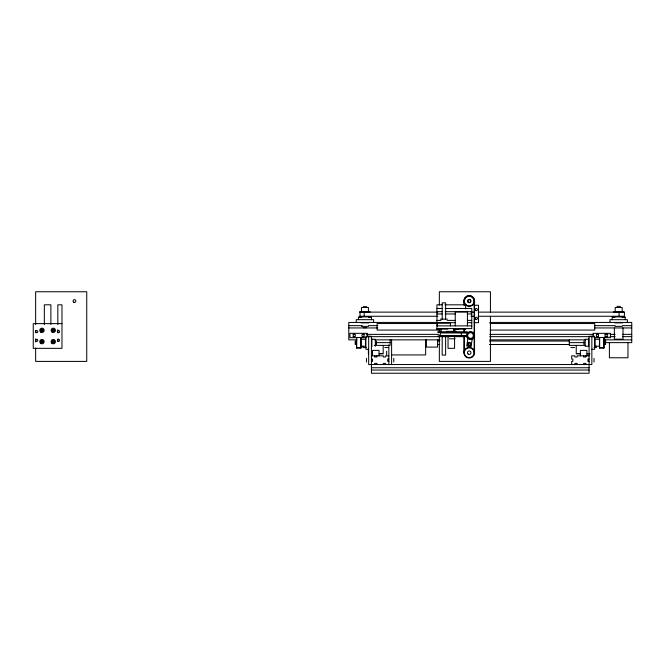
<?xml version="1.0" encoding="UTF-8"?>
<svg xmlns="http://www.w3.org/2000/svg" width="665" height="665" viewBox="0 0 665 665"><rect width="100%" height="100%" fill="white"/><g stroke="black" fill="none" stroke-linecap="round" stroke-linejoin="round"><path stroke-width="1" d="M467.936 338.028L466.764 345.983L471.069 346.615L472.241 338.668M442.075 304.811L436.947 304.811L436.947 329.541L441.053 329.541M444.902 304.811L465.675 304.811L465.675 308.934M474.17 305.26L478.517 305.26L478.517 322.675L474.17 322.675M616.954 306.374L620.42 306.374M363.223 306.648L366.689 306.648M436.947 308.469L442.067 308.469M445.143 308.469L471.768 308.469L471.768 328.601L436.947 328.601M436.947 311.677L442.067 311.677M445.143 311.677L471.768 311.677M359.632 311.91L370.272 311.91M613.371 311.91L624.011 311.91M359.632 312.126L437.736 312.126M470.903 312.126L474.012 312.126M478.152 312.126L624.41 312.126L624.41 316.266L478.152 316.266M436.947 313.971L442.067 313.971M445.143 313.971L455.384 313.971M467.678 313.971L471.768 313.971M359.615 316.266L437.736 316.266M470.903 316.266L474.012 316.266M359.615 316.482L370.297 316.482M613.354 316.482L624.028 316.482M358.751 317.504L361.527 317.504M368.634 317.504L371.161 317.504M612.49 317.504L614.817 317.504M622.041 317.504L624.892 317.504M440.43 319.158L447.387 319.158M436.947 320.389L441.045 320.389M447.188 320.389L455.384 320.389M467.678 320.389L471.768 320.389M436.888 322.442L348.793 322.442L348.793 339.857L357.08 339.857M489.756 322.442L631.75 322.442L631.75 342.625L605.632 342.625L605.632 339.857M436.947 322.675L455.384 322.675M467.678 322.675L471.768 322.675M361.037 322.882L368.875 322.882M614.776 322.882L622.606 322.882M437.204 323.531L377.088 323.531L377.088 330.064L440.313 330.064M490.063 323.531L594.751 323.531L594.751 330.064L490.063 330.064M61.978 323.622L33.25 323.622L33.25 348.344L61.978 348.344L61.978 304.811L57.838 304.811L57.838 324.503M348.793 325.651L362.267 325.651M368.485 325.651L377.811 325.651M594.435 325.651L615.167 325.651M622.423 325.651L631.75 325.651M436.947 325.883L471.768 325.883M361.477 326.365L368.435 326.365M615.208 326.365L622.174 326.365M363.223 327.704L366.689 327.704M348.793 327.945L377.811 327.945M594.435 327.945L631.75 327.945M439.997 329.042L447.828 329.042M458.493 329.042L464.153 329.042M454.386 329.541L458.709 329.541M463.621 329.541L465.675 329.541M446.373 331.37L454.943 331.37L454.943 328.601M437.819 331.785L450.006 331.785M455.234 331.785L467.42 331.785M448.301 331.976L456.14 331.976M450.479 332.043L453.962 332.043M448.434 332.409L456.14 332.409M437.819 332.475L450.006 332.475M455.234 332.475L467.42 332.475M466.855 332.982L440.321 332.982L440.321 335.592L466.855 335.592M352.94 334.362L355.01 334.362M362.267 334.362L364.337 334.362M366.415 334.362L438.967 334.362M489.756 334.362L593.404 334.362M596.513 334.362L598.583 334.362M604.801 334.362L607.91 334.362M609.988 334.362L615.167 334.362M622.423 334.362L631.75 334.362M437.819 335.958L450.006 335.958M450.263 335.892L467.42 335.958M448.301 336.332L456.14 336.332M352.94 336.648L355.01 336.648M362.267 336.648L364.337 336.648M366.415 336.648L450.006 336.656M455.234 336.656L467.42 336.656M489.756 336.648L593.404 336.648M596.513 336.648L598.583 336.648M604.801 336.648L607.91 336.648M609.988 336.648L615.167 336.648M622.423 336.648L631.75 336.648M356.714 337.463L360.854 337.463L360.854 348.094L356.714 348.078L356.714 337.438M603.803 337.463L599.664 337.463L599.664 348.094L603.803 348.078L603.803 337.438M357.097 337.679L349.931 337.679L349.931 333.331L367.346 333.331L367.346 336.806M361.195 337.679L366.315 337.679M594.153 337.679L599.273 337.679M603.371 337.679L610.537 337.679L610.537 333.331L593.122 333.331L593.122 336.806M449.39 338.793L455.043 338.793M361.07 339.291L365.467 339.291M371.868 339.291L375.343 339.291L375.343 346.257M588.65 339.291L585.167 339.291L585.167 346.257L588.65 346.257M595.05 339.291L599.448 339.291M374.703 339.857L440.006 339.857M489.756 339.857L585.699 339.857M603.762 339.857L631.75 339.857M437.612 341.037L439.681 341.037M489.432 341.037L569.232 341.037M603.438 341.037L605.507 341.037L605.507 344.503L603.438 344.503M375.783 342.625L390.147 342.625M569.282 342.625L584.676 342.625M437.612 344.503L439.681 344.503M489.432 344.503L569.232 344.503M374.304 345.384L390.147 345.384L390.147 339.857M585.699 345.384L569.282 345.384L569.282 339.857M361.07 346.257L365.467 346.257M595.05 346.257L599.448 346.257M366.207 347.562L363.048 347.562L363.048 346.108M384.819 347.562L388.518 347.562M570.911 347.562L574.618 347.562M594.053 347.562L596.38 347.562L596.38 346.108M356.714 347.654L360.854 347.654M599.664 347.654L603.803 347.654M368.668 349.3L365.9 349.3L365.9 336.241L371.427 336.241L371.427 373.248L589.09 373.248L589.09 336.241L594.618 336.241L594.618 349.3L591.85 349.3M380.363 353.506L382.525 353.506M576.904 353.506L579.065 353.506M588.226 353.506L589.464 353.506M379.05 353.871L383.181 353.871L383.181 345.384M580.379 353.871L576.247 353.871L576.247 345.384M586.912 353.871L590.013 353.871M391.602 354.935L425.658 354.935L425.658 339.732M371.427 355.833L383.339 355.833L383.339 356.98L385.634 356.98L385.634 355.833L388.842 355.833M589.09 355.833L577.17 355.833L577.17 356.98L574.884 356.98L574.884 355.833L571.676 355.833L571.676 359.042L572.823 359.042L572.823 361.328L571.676 361.328L571.676 364.536M371.427 359.042L372.575 359.042L372.575 361.328L371.427 361.328M388.842 359.042L387.695 359.042L387.695 361.328L388.842 361.328M589.09 359.042L587.943 359.042L587.943 361.328L589.09 361.328M371.427 367.745L589.09 367.745M371.427 370.039L589.09 370.039M627.976 342.625L627.976 357.77L609.406 357.77L609.406 342.625M627.394 322.442L627.394 319.682L609.988 319.682L609.988 322.442M625.216 319.682L625.216 316.914L612.157 316.914L612.157 319.682M623.005 327.87L623.005 339.192L614.377 339.192L614.377 327.87M622.174 311.91L622.174 307.513L615.208 307.513L615.208 311.91M619.09 312.126L619.09 316.266M604.975 341.037L604.975 344.503M604.019 337.438L604.019 348.111M599.448 337.454L599.448 348.094M595.05 338.859L595.05 346.689M594.028 358.335L594.028 362.034M591.85 336.241L591.85 364.536L368.668 364.536L368.668 336.241M588.65 338.859L588.65 346.689M586.912 355.833L586.912 350.389L580.379 350.389L580.379 355.833M585.882 355.833L585.882 356.98L583.587 356.98L583.587 355.833M585.882 364.536L585.882 363.398L583.587 363.398L583.587 364.536M583.928 341.037L583.928 344.503M577.17 364.536L577.17 363.398L574.884 363.398L574.884 364.536M490.438 312.242L490.438 291.752L439.341 291.752L439.341 305.069M490.438 316.341L490.438 361.403L439.341 361.403L439.341 335.8M467.42 325.883L467.42 311.952L455.226 311.952L455.226 325.883M464.361 305.102L464.411 300.131A4.921 4.921 0 0 1 474.153 300.638L474.128 353.09L474.552 353.09L474.544 300.248A5.353 5.353 0 0 0 463.929 300.405L463.937 305.102M464.361 329.557L464.361 332.616M464.361 335.675L464.361 352.999L463.937 352.999L463.937 335.675M463.937 329.557L463.937 332.616M461.352 332.982L461.352 335.592M454.577 329.69L454.577 331.76M454.577 335.908L454.577 348.344L448.044 348.344L448.044 335.908M453.646 328.601L453.646 331.37M450.438 325.883L450.438 323.115L437.379 323.115L437.379 325.883M445.633 319.233L445.633 302.841L442.183 302.841L442.183 319.233M445.633 336.64L445.633 355.077L442.183 355.077L442.183 336.64M441.186 328.601L441.186 331.37M439.341 329.649L439.341 331.702M437.57 339.316L437.57 347.088L426.257 347.088L426.257 339.316M393.78 358.335L393.78 362.034M391.602 339.732L391.602 364.536M388.842 344.877L388.842 364.536M386.664 351.187L386.664 354.886M385.634 364.536L385.634 363.398L383.339 363.398L383.339 364.536M379.05 355.833L379.05 350.389L372.516 350.389L372.516 355.833M376.93 355.833L376.93 356.98L374.636 356.98L374.636 355.833M376.93 364.536L376.93 363.398L374.636 363.398L374.636 364.536M376.432 341.037L376.432 344.503M373.663 322.442L373.663 319.682L356.249 319.682L356.249 322.442M371.868 338.859L371.868 346.689M371.486 319.682L371.486 316.914L358.427 316.914L358.427 319.682M368.435 311.91L368.435 307.513L361.469 307.513L361.469 311.91M368.385 349.158L368.385 353.871M366.49 358.335L366.49 362.034M365.467 338.859L365.467 346.689M364.162 312.126L364.162 316.266M361.07 337.454L361.07 348.094M360.039 312.126L360.039 316.266M356.498 337.438L356.498 348.111M355.384 341.037L355.384 344.503M355.293 341.037L355.293 344.503M57.838 329.69L57.838 332.799M57.838 339.017L57.838 341.087M50.881 324.503L50.881 304.811L44.347 304.811L44.347 324.503M35.644 324.528L35.644 291.752L86.741 291.752L86.741 361.403L35.644 361.403L35.644 348.086M35.644 330.68L35.644 332.724M35.644 338.867L35.644 341.943M473.713 334.187A3.483 3.483 0 0 1 473.729 336.847M471.851 338.743A3.483 3.483 0 0 1 469.191 338.759M467.279 334.221A3.483 3.483 0 0 1 467.728 333.431M468.368 332.783A3.483 3.483 0 0 1 469.158 332.325M470.03 332.084A3.483 3.483 0 0 1 470.936 332.076M471.818 332.309A3.483 3.483 0 0 1 472.607 332.758M36.184 341.278A1.089 1.089 0 0 0 37.822 340.339A1.089 1.089 0 0 0 36.184 339.391A1.089 1.089 0 0 0 36.184 341.278M57.955 341.278A1.089 1.089 0 0 0 59.584 340.339A1.089 1.089 0 0 0 57.955 339.391A1.089 1.089 0 0 0 57.955 341.278M36.184 332.575A1.089 1.089 0 0 0 37.822 331.627A1.089 1.089 0 0 0 36.184 330.688A1.089 1.089 0 0 0 36.184 332.575M57.93 332.558A1.089 1.089 0 0 0 59.584 331.652A1.089 1.089 0 0 0 57.98 330.671A1.089 1.089 0 0 0 57.93 332.558M40.864 332.209A2.178 2.178 0 0 0 44.131 330.322A2.178 2.178 0 0 0 40.864 328.435A2.178 2.178 0 0 0 40.864 332.209M40.864 343.531A2.178 2.178 0 0 0 44.131 341.644A2.178 2.178 0 0 0 40.864 339.757A2.178 2.178 0 0 0 40.864 343.531M52.186 332.209A2.178 2.178 0 0 0 55.453 330.322A2.178 2.178 0 0 0 52.186 328.435A2.178 2.178 0 0 0 52.186 332.209M51.912 343.34A2.178 2.178 0 0 0 55.428 341.968A2.178 2.178 0 0 0 52.485 339.615A2.178 2.178 0 0 0 51.912 343.34M41.413 331.27A1.089 1.089 0 0 0 43.042 330.322A1.089 1.089 0 0 0 41.413 329.383A1.089 1.089 0 0 0 41.413 331.27M41.413 342.583A1.089 1.089 0 0 0 43.042 341.644A1.089 1.089 0 0 0 41.413 340.696A1.089 1.089 0 0 0 41.413 342.583M52.735 331.27A1.089 1.089 0 0 0 54.364 330.322A1.089 1.089 0 0 0 52.735 329.383A1.089 1.089 0 0 0 52.735 331.27M52.593 342.492A1.089 1.089 0 0 0 54.347 341.802A1.089 1.089 0 0 0 52.876 340.63A1.089 1.089 0 0 0 52.593 342.492M41.521 331.079A0.873 0.873 0 0 0 42.826 330.322A0.873 0.873 0 0 0 41.521 329.566A0.873 0.873 0 0 0 41.521 331.079M41.521 342.392A0.873 0.873 0 0 0 42.826 341.644A0.873 0.873 0 0 0 41.521 340.887A0.873 0.873 0 0 0 41.521 342.392M52.843 331.079A0.873 0.873 0 0 0 54.148 330.322A0.873 0.873 0 0 0 52.843 329.566A0.873 0.873 0 0 0 52.843 331.079M52.843 342.392A0.873 0.873 0 0 0 54.148 341.644A0.873 0.873 0 0 0 52.843 340.887A0.873 0.873 0 0 0 52.843 342.392M73.773 302.243A1.38 1.38 0 0 0 75.843 301.046A1.38 1.38 0 0 0 73.773 299.849A1.38 1.38 0 0 0 73.773 302.243M468.135 338.651A3.915 3.915 0 0 0 474.386 336.025A3.915 3.915 0 0 0 468.983 331.918A3.915 3.915 0 0 0 468.135 338.651M468.276 345.725A1.854 1.854 0 0 0 471.078 344.187A1.854 1.854 0 0 0 468.343 342.525A1.854 1.854 0 0 0 468.276 345.725M468.567 345.002A1.089 1.089 0 0 0 470.313 344.295A1.089 1.089 0 0 0 468.817 343.14A1.089 1.089 0 0 0 468.567 345.002M468.742 337.754A2.826 2.826 0 0 0 473.305 335.95A2.826 2.826 0 0 0 469.465 332.899A2.826 2.826 0 0 0 468.742 337.754M475.799 319.267A1.089 1.089 0 0 0 477.428 318.319A1.089 1.089 0 0 0 475.799 317.38A1.089 1.089 0 0 0 475.799 319.267M475.799 310.555A1.089 1.089 0 0 0 477.428 309.616A1.089 1.089 0 0 0 475.799 308.676A1.089 1.089 0 0 0 475.799 310.555M466.223 357.13A5.353 5.353 0 0 0 474.569 353.09A5.353 5.353 0 0 0 466.905 347.878A5.353 5.353 0 0 0 466.223 357.13M465.749 356.174A4.921 4.921 0 0 0 473.979 353.971A4.921 4.921 0 0 0 467.961 347.945A4.921 4.921 0 0 0 465.749 356.174M468.118 354.038A1.737 1.737 0 0 0 470.945 352.99A1.737 1.737 0 0 0 468.626 351.07A1.737 1.737 0 0 0 468.118 354.038M468.251 302.018A1.38 1.38 0 0 0 470.562 301.403A1.38 1.38 0 0 0 468.875 299.707A1.38 1.38 0 0 0 468.251 302.018M466.223 305.468A5.353 5.353 0 0 0 474.569 301.436A5.353 5.353 0 0 0 466.905 296.224A5.353 5.353 0 0 0 466.223 305.468M465.749 304.52A4.921 4.921 0 0 0 473.979 302.317A4.921 4.921 0 0 0 467.961 296.291A4.921 4.921 0 0 0 465.749 304.52M468.36 302.55A1.737 1.737 0 0 0 470.97 301.046A1.737 1.737 0 0 0 468.36 299.533A1.737 1.737 0 0 0 468.36 302.55M596.937 336.448A1.089 1.089 0 0 0 598.567 335.501A1.089 1.089 0 0 0 596.937 334.562A1.089 1.089 0 0 0 596.937 336.448M605.64 336.448A1.089 1.089 0 0 0 607.27 335.501A1.089 1.089 0 0 0 605.64 334.562A1.089 1.089 0 0 0 605.64 336.448M353.738 336.448A1.089 1.089 0 0 0 355.368 335.501A1.089 1.089 0 0 0 353.738 334.562A1.089 1.089 0 0 0 353.738 336.448M362.442 336.448A1.089 1.089 0 0 0 364.079 335.501A1.089 1.089 0 0 0 362.442 334.562A1.089 1.089 0 0 0 362.442 336.448"/></g></svg>
